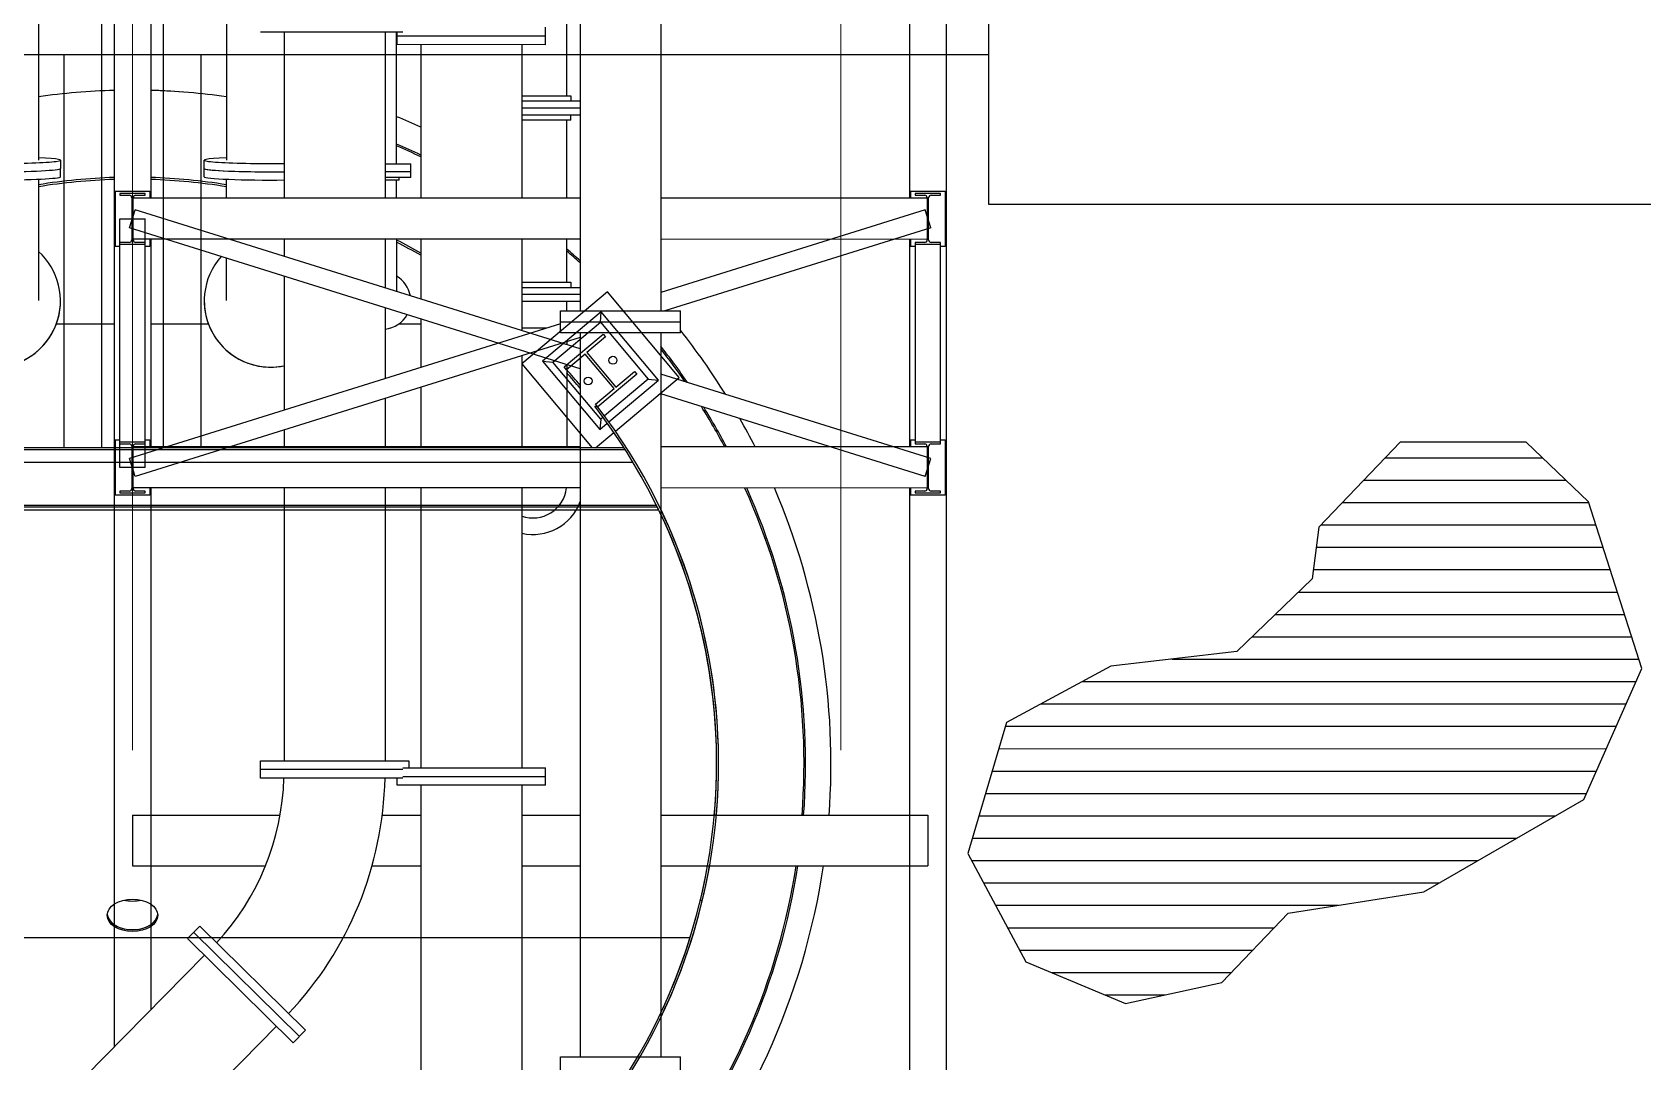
# Model space of a CAD drawing. Header units: metres. Extents: x 0 to 63075, y 0 to 44550.
# Drawn here: x 59062 to 60035, y 37382 to 38004 of the extents above; entities that cross this region are included whole.
import ezdxf

# ---------------------------------------------------------------- set-up
doc = ezdxf.new("R2010")
doc.units = ezdxf.units.M
doc.header["$LTSCALE"] = 75
for name, color, linetype in [('GSB', 7, 'Continuous'), ('ML6', 1, 'Continuous'), ('SDM', 7, 'Continuous'), ('SL1', 8, 'Continuous')]:
    doc.layers.add(name, color=color, linetype=linetype)
doc.styles.add('Arial', font='arial.ttf')
doc.styles.add('ROMANS', font='ROMANS.SHX')
doc.dimstyles.new('75___1-75', dxfattribs={"dimscale": 75, "dimtxt": 2.5, "dimasz": 2, "dimexe": 1.5, "dimexo": 1, "dimgap": 0.5, "dimtad": 1, "dimdec": 0, "dimzin": 12, "dimtxsty": 'ROMANS', "dimcen": 0, "dimclrd": 256, "dimclre": 256, "dimclrt": 3, "dimazin": 3, "dimtfac": 1, "dimtdec": 0, "dimtmove": 0, "dimatfit": 0, "dimfxl": 1, "dimlwd": -1, "dimlwe": -1, "dimarcsym": 0})
doc.dimstyles.new('VL0-GL_L', dxfattribs={"dimtxt": 0.18, "dimasz": 0.18, "dimexe": 0.18, "dimexo": 0.0625, "dimgap": 0.09, "dimtad": 0, "dimtih": 1, "dimtoh": 1, "dimdec": 4, "dimzin": 0, "dimdsep": 46, "dimtxsty": 'Standard', "dimcen": 0.09, "dimadec": 0, "dimazin": 0, "dimtfac": 1, "dimtdec": 4, "dimtofl": 0, "dimtmove": 0, "dimatfit": 3, "dimfxl": 1, "dimtolj": 1, "dimtzin": 0, "dimarcsym": 0})

# ---------------------------------------------------------------- blocks, each defined once
blk = doc.blocks.new('A$C6bae614f')
at = {"layer": 'SL1'}
h = blk.add_hatch(dxfattribs=at)
h.set_pattern_fill('_USER', color=256, scale=90, angle=-0.00187, style=0, pattern_type=0)
h.set_pattern_definition([(359.99813, (326091.565, -18363.04), (0.00294, 90), [])])
h.paths.add_polyline_path([(412642.4, 25903.7), (412615.5, 25695.6), (412313.1, 25402.9), (411805.7, 25344.4), (411386.1, 25118.1), (411229.8, 24590.4), (411464.3, 24155.6), (411864.2, 23988.2), (412252.5, 24072.1), (412518.4, 24350.4), (413064.3, 24437), (413708.3, 24807.7), (413942.4, 25334.6), (413727.6, 26005.9), (413476.5, 26245.8), (412969.4, 26245.8)])
for p, q in [((411313.2, 29794), (411313.1, 27202.4)), ((407943.4, 29659.7), (407943.3, 27226.1)), ((407796.4, 29221.9), (407796.2, 23812.8)), ((409671.2, 28852), (409671.2, 26773.1)), ((409995.1, 28852), (409995, 26773.1)), ((410996.4, 28894.8), (410996.3, 27226)), ((411143.4, 28894.8), (411143.2, 21863.5)), ((409617.4, 27638.7), (409617.4, 28359.8)), ((407491.6, 28086.7), (407491.5, 27379.4)), ((408247.6, 28086.6), (408247.5, 27379.4)), ((407744.7, 28003.1), (407744.7, 26222.5)), ((407994.7, 26222.5), (407994.7, 28003.1)), ((408958.1, 27894.2), (408384.7, 27894.2)), ((408479.9, 27894.2), (408479.9, 27226.1)), ((408886.3, 27894.2), (408886.3, 27226.1)), ((408932.5, 27365.3), (408932.5, 27894.2)), ((408934.7, 27844.1), (408934.7, 27894.2)), ((408934.7, 27879.1), (409531.6, 27879.1)), ((409531.6, 27844), (409531.6, 27914.1)), ((411313.1, 27803), (405452, 27803.2)), ((407594.7, 26222.5), (407594.7, 27803.2)), ((407594.7, 26222.5), (407594.7, 27803.2)), ((408144.7, 27803.1), (408144.7, 26222.5)), ((409531.6, 27844), (408934.7, 27844.1)), ((409029.9, 27844.1), (409029.9, 27226.1)), ((409436.3, 27844), (409436.3, 27226.1)), ((409436.3, 27638.7), (409633.2, 27638.7)), ((409436.3, 27617.9), (409671.2, 27617.9)), ((409633.2, 27638.7), (409633.2, 27617.9)), ((409436.3, 27589.5), (409671.2, 27589.5)), ((409671.2, 27561), (409436.3, 27561)), ((409633.2, 27540.3), (409436.3, 27540.3)), ((409617.4, 27226.1), (409617.4, 27540.3)), ((409633.2, 27540.3), (409633.2, 27561)), ((407580.4, 27379.4), (407580.4, 27346.1)), ((407580.4, 27312.9), (407580.4, 27346.1)), ((408158.6, 27312.9), (408158.6, 27379.4)), ((408886.3, 27365.3), (408989.6, 27365.3)), ((408989.6, 27310.3), (408989.6, 27365.3)), ((407491.5, 27303), (407491.5, 26814.5)), ((408247.5, 27226.1), (408247.5, 27303)), ((408989.6, 27332.6), (408886.3, 27332.6)), ((408989.6, 27310.3), (408886.3, 27310.3)), ((408942.8, 27299.3), (408886.3, 27299.3)), ((408932.5, 27226.1), (408932.5, 27299.3)), ((408942.8, 27299.3), (408942.8, 27310.3)), ((407799.8, 27255.1), (407799.8, 27032.1)), ((407799.8, 27255.1), (407939.8, 27255.1)), ((407818.8, 27245.1), (407818.8, 27238.6)), ((407920.8, 27245.1), (407818.8, 27245.1)), ((407818.8, 27238.6), (407856.9, 27238.6)), ((407866.9, 27228.6), (407866.9, 27058.6)), ((407869.8, 27061.1), (407869.8, 27226.1)), ((409671.2, 27226.1), (407869.8, 27226.1)), ((407872.7, 27058.6), (407872.7, 27228.6)), ((407882.7, 27238.6), (407920.8, 27238.6)), ((407920.8, 27238.6), (407920.8, 27245.1)), ((407939.8, 27255.1), (407939.8, 27226.1)), ((411069.8, 27226), (409995, 27226.1)), ((410999.8, 27255), (410999.8, 27226)), ((410999.8, 27255), (411139.8, 27255)), ((411018.8, 27245), (411018.8, 27238.5)), ((411120.8, 27245), (411018.8, 27245)), ((411018.8, 27238.5), (411056.9, 27238.5)), ((411066.9, 27228.5), (411066.9, 27058.5)), ((411069.8, 27061), (411069.8, 27226)), ((411072.7, 27058.5), (411072.7, 27228.5)), ((411082.7, 27238.5), (411120.8, 27238.5)), ((411120.8, 27238.5), (411120.8, 27245)), ((411139.8, 27255), (411139.8, 27032)), ((407858.5, 27107.3), (407881.2, 27180)), ((409671.2, 26620.6), (407881.2, 27180)), ((411058.5, 27179.9), (409995, 26847.6)), ((411081.2, 27107.2), (411058.5, 27179.9)), ((411313.1, 27202.4), (415452, 27202.3)), ((407818.8, 26143.6), (407818.8, 27143.6)), ((407818.8, 27143.6), (407920.8, 27143.6)), ((409671.2, 26540.7), (407858.5, 27107.3)), ((407920.8, 26143.6), (407920.8, 27143.6)), ((411081.2, 27107.2), (410012.1, 26773.1)), ((407818.8, 27032.1), (407799.8, 27032.1)), ((407856.9, 27048.6), (407818.8, 27048.6)), ((407818.8, 27042.1), (407920.8, 27042.1)), ((409671.2, 27061.1), (407869.8, 27061.1)), ((407920.8, 27048.6), (407882.7, 27048.6)), ((407939.8, 27032.1), (407920.8, 27032.1)), ((407939.8, 27061.1), (407939.8, 27032.1)), ((407943.3, 27061.1), (407943.3, 26226.1)), ((408479.9, 27061.1), (408479.9, 26992.9)), ((408886.3, 27061.1), (408886.3, 26865.9)), ((408932.5, 27061.1), (408932.5, 26851.4)), ((409029.9, 27061.1), (409029.9, 26821)), ((409436.3, 27061.1), (409436.3, 26694)), ((409617.3, 26888.4), (409617.3, 27061.1)), ((411069.8, 27061), (409995, 27061.1)), ((410996.3, 27061), (410996.3, 26226)), ((410999.8, 27061), (410999.8, 27032)), ((411018.8, 27032), (410999.8, 27032)), ((411056.9, 27048.5), (411018.8, 27048.5)), ((411018.8, 27048.5), (411018.8, 26238.5)), ((411018.8, 27042), (411120.8, 27042)), ((411120.8, 27048.5), (411082.7, 27048.5)), ((411120.8, 26238.5), (411120.8, 27048.5)), ((411139.8, 27032), (411120.8, 27032)), ((408247.5, 26814.5), (408247.5, 26985.7)), ((408479.9, 26913.1), (408479.9, 26374.2)), ((409436.3, 26888.4), (409633.2, 26888.4)), ((409633.2, 26888.4), (409633.2, 26867.6)), ((408144.7, 26887.7), (408144.7, 26222.5)), ((409780.5, 26850), (409435.8, 26560.8)), ((409436.3, 26867.6), (409671.2, 26867.6)), ((409671.2, 26839.2), (409436.3, 26839.2)), ((410069.7, 26505.3), (409780.5, 26850)), ((407580.4, 26813.8), (407580.4, 26813.8)), ((407580.4, 26813.8), (407580.4, 26813.8)), ((408158.6, 26813.8), (408158.6, 26813.8)), ((408158.6, 26813.8), (408158.6, 26813.8)), ((408886.3, 26786), (408886.3, 26501.2)), ((409671.2, 26810.7), (409436.3, 26810.7)), ((409755.8, 26769.6), (409519.6, 26571.3)), ((409591.8, 26773.1), (410074.4, 26773.1)), ((409591.8, 26685.3), (409591.8, 26773.1)), ((409617.3, 26773.1), (409617.3, 26810.7)), ((409752.2, 26728.4), (409755.8, 26769.6)), ((409986.2, 26495), (409755.8, 26769.6)), ((410074.4, 26685.2), (410074.4, 26773.1)), ((407563.9, 26721.7), (407796.3, 26721.7)), ((409591.8, 26721.6), (407858.4, 26180)), ((407943.3, 26721.7), (408175, 26721.7)), ((408943, 26721.6), (409029.9, 26721.6)), ((409029.9, 26741.2), (409029.9, 26546.1)), ((409535.9, 26704.2), (409436.3, 26704.2)), ((409560.7, 26567.7), (409752.2, 26728.4)), ((409591.8, 26729.2), (410074.4, 26729.2)), ((409752.2, 26728.4), (409945, 26498.6)), ((409671.2, 26666.6), (407881.2, 26107.3)), ((410074.4, 26685.2), (409591.8, 26685.3)), ((409606.9, 26547.7), (409763.9, 26679.5)), ((409617.3, 26649.8), (409617.3, 26637.4)), ((409671.2, 26685.3), (409671.1, 23773.1)), ((409773, 26668.6), (409698, 26605.6)), ((409763.9, 26679.5), (409773, 26668.6)), ((409995, 26685.3), (409994.9, 23773.1)), ((409436.3, 26593.2), (409436.3, 26226.1)), ((409519.6, 26571.3), (409560.7, 26567.7)), ((409519.6, 26571.3), (409749.9, 26296.8)), ((409753.5, 26337.9), (409560.7, 26567.7)), ((409691, 26599.8), (409616, 26536.8)), ((409807.7, 26460.7), (409691, 26599.8)), ((409698, 26605.6), (409814.7, 26466.5)), ((409435.8, 26560.8), (409719.7, 26222.4)), ((409616, 26536.8), (409606.9, 26547.7)), ((409617.3, 26557.6), (409617.3, 26226.1)), ((409898.9, 26518.6), (409741.8, 26386.8)), ((409812.5, 26289.5), (410069.7, 26505.3)), ((409814.7, 26466.5), (409889.8, 26529.5)), ((409889.8, 26529.5), (409898.9, 26518.6)), ((411081.2, 26179.9), (409995, 26519.4)), ((409029.9, 26466.2), (409029.9, 26226.1)), ((409732.7, 26397.7), (409807.7, 26460.7)), ((409945, 26498.6), (409768.9, 26350.8)), ((409786.1, 26327.1), (409986.2, 26495)), ((409945, 26498.6), (409986.2, 26495)), ((411058.4, 26107.2), (409995, 26439.5)), ((408886.3, 26421.3), (408886.3, 26226.1)), ((409729.6, 26389.6), (409739.7, 26389.6)), ((409741.8, 26386.8), (409732.7, 26397.7)), ((409753.5, 26337.9), (409749.9, 26296.8)), ((409749.9, 26296.8), (409780, 26322)), ((409762.8, 26345.6), (409753.5, 26337.9)), ((407799.8, 26255.1), (407799.8, 26032.1)), ((407799.8, 26255.1), (407818.8, 26255.1)), ((407920.8, 26245.1), (407818.8, 26245.1)), ((407920.8, 26255.1), (407939.8, 26255.1)), ((407939.8, 26255.1), (407939.8, 26226.1)), ((408479.9, 26294.4), (408479.9, 26226.1)), ((409732.6, 26222.4), (409806.4, 26284.3)), ((410999.8, 26255), (410999.8, 26226)), ((410999.8, 26255), (411018.8, 26255)), ((411120.8, 26245), (411018.8, 26245)), ((411120.8, 26255), (411139.8, 26255)), ((411139.8, 26255), (411139.8, 26032)), ((409852.2, 26215), (405887.3, 26215.1)), ((409847.5, 26222.4), (405892.1, 26222.5)), ((407818.8, 26238.6), (407856.9, 26238.6)), ((407881.2, 26107.3), (407858.4, 26180)), ((407866.9, 26228.6), (407866.9, 26058.6)), ((409671.2, 26226.1), (407869.8, 26226.1)), ((407869.8, 26061.1), (407869.8, 26226.1)), ((407872.7, 26058.6), (407872.7, 26228.6)), ((407882.7, 26238.6), (407920.8, 26238.6)), ((411069.8, 26226), (409995, 26226.1)), ((411018.8, 26238.5), (411056.9, 26238.5)), ((411058.4, 26107.2), (411081.2, 26179.9)), ((411066.9, 26228.5), (411066.9, 26058.5)), ((411069.8, 26061), (411069.8, 26226)), ((411072.7, 26058.5), (411072.7, 26228.5)), ((411082.7, 26238.5), (411120.8, 26238.5)), ((409883.9, 26163.8), (405855.7, 26163.9)), ((407920.8, 26143.6), (407818.8, 26143.6)), ((407818.8, 26048.6), (407818.8, 26042.1)), ((407856.9, 26048.6), (407818.8, 26048.6)), ((409671.2, 26061.1), (407869.8, 26061.1)), ((407920.8, 26048.6), (407882.7, 26048.6)), ((407920.8, 26042.1), (407920.8, 26048.6)), ((407939.8, 26061.1), (407939.8, 26032.1)), ((407943.3, 26061.1), (407943.2, 23962.2)), ((408479.9, 26061.1), (408479.8, 24964.3)), ((408886.3, 26061.1), (408886.2, 24964.3)), ((409029.9, 26061.1), (409029.8, 24935.4)), ((409436.3, 26061.1), (409436.2, 24935.4)), ((411069.8, 26061), (409995, 26061.1)), ((410996.3, 26061), (410996.2, 21863.5)), ((410999.8, 26061), (410999.8, 26032)), ((411018.8, 26048.5), (411018.8, 26042)), ((411056.9, 26048.5), (411018.8, 26048.5)), ((411120.8, 26048.5), (411082.7, 26048.5)), ((411120.8, 26042), (411120.8, 26048.5)), ((409981.4, 25984.4), (405758.2, 25984.6)), ((405758.4, 25985), (409981.2, 25984.9)), ((405761.9, 25992.2), (409977.6, 25992.1)), ((407939.8, 26032.1), (407799.8, 26032.1)), ((407818.8, 26042.1), (407920.8, 26042.1)), ((409981.2, 25984.9), (409981.4, 25984.4)), ((411139.8, 26032), (410999.8, 26032)), ((411018.8, 26042), (411120.8, 26042)), ((409987.4, 25972), (405752.2, 25972.2)), ((408384.6, 24964.3), (408981.5, 24964.3)), ((408384.6, 24894.2), (408384.6, 24964.3)), ((408981.5, 24964.3), (408981.5, 24935.4)), ((408958, 24929.2), (408384.6, 24929.2)), ((408958, 24894.2), (408384.6, 24894.2)), ((408934.6, 24865.3), (408934.6, 24894.2)), ((408958, 24935.4), (409531.5, 24935.4)), ((408958, 24900.4), (409531.5, 24900.4)), ((409531.5, 24865.3), (409531.5, 24935.4)), ((409531.5, 24865.3), (408934.6, 24865.3)), ((409029.8, 24865.3), (409029.7, 21935.4)), ((409436.2, 24865.3), (409436.1, 21935.4)), ((407869.7, 24745.1), (408463.9, 24745.1)), ((407869.7, 24745.1), (407869.7, 24542.1)), ((408874.9, 24745.1), (409029.8, 24745.1)), ((409436.2, 24745.1), (409671.1, 24745.1)), ((409995, 24745.1), (411069.7, 24745)), ((411069.7, 24745), (411069.7, 24542)), ((407869.7, 24542.1), (408405.4, 24542.1)), ((408834, 24542.1), (409029.8, 24542.1)), ((409436.2, 24542.1), (409671.1, 24542.1)), ((409995, 24542.1), (411069.7, 24542)), ((410162.4, 24401.8), (410154.2, 24401.8)), ((408091.5, 24248.7), (408140.7, 24298.6)), ((408140.7, 24298.6), (408566.1, 23879.9)), ((405626.4, 24253.2), (410113.1, 24253.1)), ((408516.9, 23830), (408091.5, 24248.7)), ((408116.1, 24273.6), (408541.5, 23855)), ((408159.4, 24181.8), (406208.4, 22199.4)), ((408449, 23896.8), (406498.1, 21914.4)), ((408516.9, 23830), (408566.1, 23879.9)), ((409591.7, 23773.1), (410074.3, 23773.1)), ((409591.7, 23685.3), (409591.7, 23773.1)), ((410074.3, 23685.2), (410074.3, 23773.1))]:
    blk.add_line(p, q, dxfattribs=at)
blk.add_lwpolyline([(412642.4, 25903.7), (412615.5, 25695.6), (412313.1, 25402.9), (411805.7, 25344.4), (411386.1, 25118.1), (411229.8, 24590.4), (411464.3, 24155.6), (411864.2, 23988.2), (412252.5, 24072.1), (412518.4, 24350.4), (413064.3, 24437), (413708.3, 24807.7), (413942.4, 25334.6), (413727.6, 26005.9), (413476.5, 26245.8), (412969.4, 26245.8)], close=True, dxfattribs=at)
for centre in [(409802.7, 26574.9), (409703.1, 26491.4)]:
    blk.add_circle(centre, 15.9, dxfattribs=at)
for centre, radius, start, end in [((407869.8, 24953.1), 2708, 91.55343, 98.02843), ((407869.8, 24953.1), 2708, 81.98034, 88.44282), ((407869.8, 24953.1), 2810, 65.61459, 67.77764), ((407869.8, 24953.1), 2708, 64.63251, 66.8932), ((407869.8, 24953.1), 2701.6, 64.56864, 66.83573), ((407869.8, 24953.1), 2358, 91.78435, 99.23073), ((407869.8, 24953.1), 2350, 91.79044, 99.26245), ((407869.8, 24953.1), 2358, 80.78057, 88.2119), ((407869.8, 24953.1), 2350, 80.74892, 88.20582), ((407856.9, 27228.6), 10, 359.99813, 89.99813), ((407882.7, 27228.6), 10, 89.99813, 179.99813), ((411056.9, 27228.5), 10, 359.99813, 89.99813), ((411082.7, 27228.5), 10, 89.99813, 179.99813), ((407856.9, 27058.6), 10, 269.99813, 359.99813), ((407882.7, 27058.6), 10, 179.99813, 269.99813), ((407869.8, 24953.1), 2358, 60.52734, 63.21191), ((407869.8, 24953.1), 2350, 60.41705, 63.1134), ((407869.8, 24953.1), 2708, 48.30041, 49.80855), ((411056.9, 27058.5), 10, 269.99813, 359.99813), ((411082.7, 27058.5), 10, 179.99813, 269.99813), ((407313.7, 26813.8), 266.7, 131.80441, 48.18378), ((408425.3, 26813.8), 266.7, 138.03855, 281.80607), ((407869.8, 24953.1), 2701.6, 48.18032, 49.6947), ((408875.3, 26813.8), 114.3, 10.27185, 59.99813), ((407313.7, 26813.8), 266.7, 179.99398, 359.99421), ((407313.7, 26813.8), 266.7, 179.99398, 359.99421), ((408425.3, 26813.8), 266.7, 179.99799, 281.80604), ((408425.3, 26813.8), 266.7, 179.99798, 281.80607), ((408875.3, 26813.8), 114.3, 275.50826, 330.93508), ((407869.8, 24953.1), 2810, 31.89819, 38.31896), ((407869.8, 24953.1), 2708, 34.47107, 38.2968), ((407869.8, 24953.1), 2701.6, 34.6427, 38.12595), ((407869.8, 24953.1), 2358, 40.18562, 42.17259), ((407869.8, 24953.1), 2350, 39.95415, 41.95684), ((407869.8, 24953.1), 2358, 142.46437, 37.53188), ((407869.8, 24953.1), 2350, 142.31437, 37.68188), ((407869.8, 24953.1), 2701.6, 28.10993, 32.08985), ((407869.8, 24953.1), 2708, 28.03818, 31.9331), ((407869.8, 24953.1), 2810, 26.93605, 29.57194), ((407856.9, 26228.6), 10, 359.99813, 89.99813), ((407882.7, 26228.6), 10, 89.99813, 179.99813), ((409480.8, 26077.2), 203.2, 47.12756, 47.78618), ((411056.9, 26228.5), 10, 359.99813, 89.99813), ((411082.7, 26228.5), 10, 89.99813, 179.99813), ((407856.9, 26058.6), 10, 269.99813, 359.99813), ((407882.7, 26058.6), 10, 179.99813, 269.99813), ((409480.8, 26077.2), 136.5, 250.97084, 353.23568), ((407869.8, 24953.1), 2701.6, 355.58256, 24.21048), ((407869.8, 24953.1), 2708, 355.59293, 24.15008), ((407869.8, 24953.1), 2810, 355.75313, 23.22083), ((411056.9, 26058.5), 10, 269.99813, 359.99813), ((411082.7, 26058.5), 10, 179.99813, 269.99813), ((409480.8, 26077.2), 203.2, 257.34526, 339.52516), ((407869.8, 24953.1), 2350, 25.69463, 26.03043), ((407869.8, 24953.1), 2358, 354.93747, 25.67157), ((407869.8, 24953.1), 2350, 354.9202, 25.26277), ((407462.1, 24924.2), 1017.7, 317.14973, 358.30827), ((407462.1, 24924.2), 1424.1, 316.6669, 358.79109), ((407869.8, 24953.1), 2350, 334.73348, 349.92566), ((407869.8, 24953.1), 2358, 334.32468, 349.96019), ((407869.8, 24953.1), 2708, 321.69946, 351.26847), ((407869.8, 24953.1), 2701.6, 321.87031, 351.24779), ((407869.8, 24953.1), 2810, 319.13754, 351.58768)]:
    blk.add_arc(centre, radius, start, end, dxfattribs=at)
for centre, major_axis, ratio, start_param, end_param in [((407869.8, 24953.1), (2714.7, -59), 0.997298, 1.619508, 1.62376), ((407869.8, 24953.1), (2714.7, -59), 0.997298, 1.517833, 1.565364), ((407313.7, 27346.2), (266.7, 0), 0.049944, 3.141593, 6.283185), ((407313.7, 27379.4), (266.7, 0), 0.049944, 4.712389, 7.124254), ((407313.7, 27346.2), (266.7, 0), 0.049944, 4.712389, 6.283185), ((408425.3, 27379.4), (-266.7, 0), 0.049938, 5.442117, 7.853982), ((408425.3, 27346.1), (-266.7, 0), 0.049938, 0, 1.570796), ((408425.3, 27346.1), (-266.7, 0), 0.049938, 0, 1.776884), ((408425.3, 27379.4), (266.7, 0), 0.049938, 4.712389, 4.918476), ((407313.7, 27312.9), (266.7, 0), 0.049944, 3.141593, 6.283185), ((408425.3, 27312.9), (-266.7, 0), 0.049938, 0, 1.776884), ((408425.3, 27346.1), (266.7, 0), 0.049938, 4.712389, 4.918476), ((407869.7, 24953.1), (1968.6, 1283.4), 0.999998, 6.272297, 6.276049), ((407869.6, 24953.1), (-2110.1, -1034.6), 0.999972, 3.140254, 3.14365), ((407869.8, 24953.2), (-1014.7, 2119.6), 0.999996, 4.720424, 4.72382), ((407870, 24465), (101.5, 0), 0.642788, 4.362243, 5.062535), ((407870, 24350.1), (-101.5, 0), 0.642788, 0.059076, 0.612162), ((407870, 24349.7), (101.5, 0), 0.642788, 3.197336, 6.227442), ((407870, 24350.1), (-101.5, 0), 0.642788, 0.612162, 3.082517)]:
    blk.add_ellipse(centre, major_axis=major_axis, ratio=ratio, start_param=start_param, end_param=end_param, dxfattribs=at)
blk.add_ellipse((407870, 24342.4), major_axis=(-101.5, 0), ratio=0.642788, dxfattribs=at)
for points in [[(407869.9, 29152.4), (407869.8, 27079.7), (407869.8, 26043.3), (407869.7, 25006.9)], [(407869.9, 28756.9), (407869.8, 26881.9), (407869.8, 25944.4), (407869.7, 25006.9)], [(410719.9, 28756.8), (410719.8, 26881.8), (410719.8, 25944.3), (410719.8, 25006.8)], [(410719.9, 28756.8), (410719.8, 26881.8), (410719.8, 25944.3), (410719.8, 25006.8)]]:
    blk.add_leader(points, dimstyle='VL0-GL_L', override={"dimscale": 1, "dimtxt": 2.5, "dimasz": 2.5, "dimgap": 1.25, "dimtad": 0, "dimtxsty": 'Arial', "dimldrblk": 'NONE', "dimlwd": 9}, dxfattribs=at)
blk = doc.blocks.new('zw$15D4')
at = {"layer": 'ML6', "xscale": 0.2502808837766805, "yscale": 0.2502808837766805, "zscale": 0.2502808837766805}
blk.add_blockref('A$C6bae614f', (-85544.7, -3177.3), dxfattribs=at)

msp = doc.modelspace()

# ---------------------------------------------------------------- block references
at = {"layer": 'GSB', "xscale": 0.6000000000000068, "yscale": 0.6000000000000068, "zscale": 0.6000000000000068}
msp.add_blockref('zw$15D4', (49200, 35721.63), dxfattribs=at)

# ---------------------------------------------------------------- leaders
at = {"layer": 'SDM'}
msp.add_leader([(52766.71, 37891.88), (59453.13, 42438.72), (62243.43, 42438.72)], dimstyle='75___1-75', override={"dimtad": 0}, dxfattribs=at)

doc.saveas('drawing.dxf')
